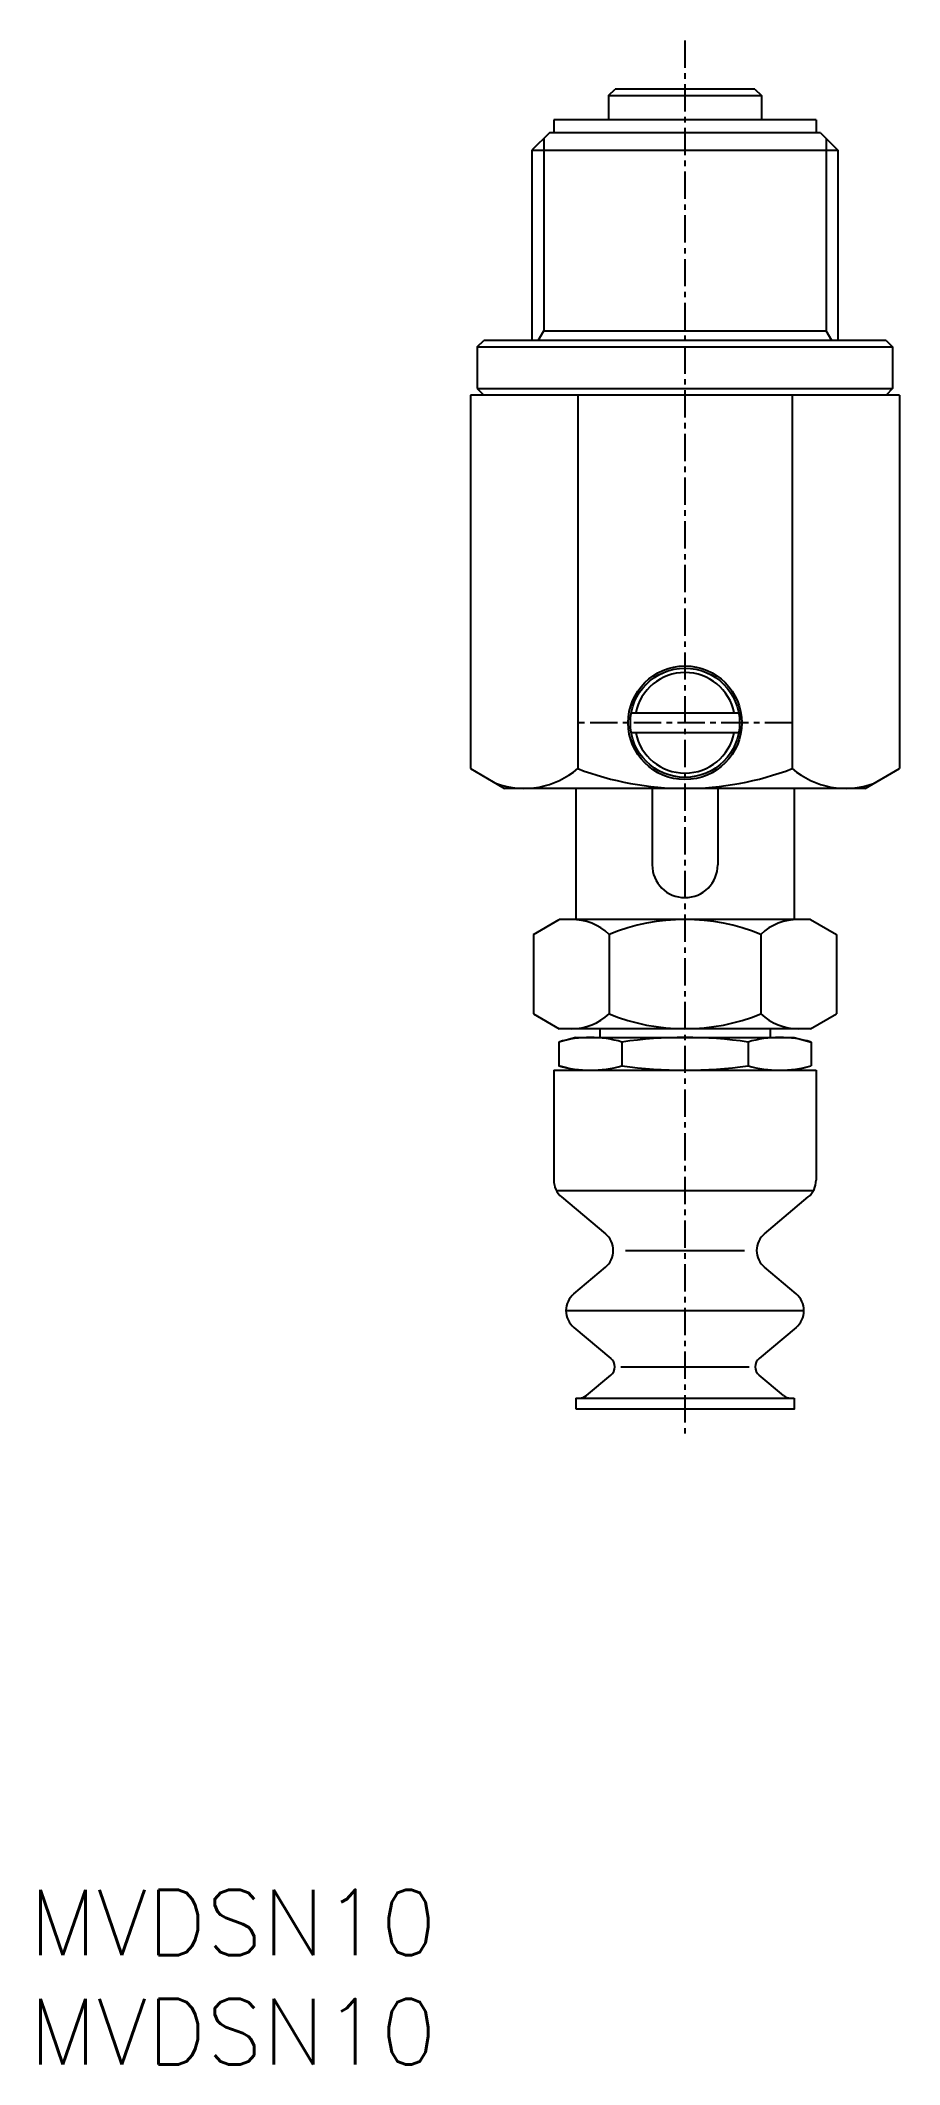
# Model space of a CAD drawing. Extents: x 0.5 to 39.8, y 0 to 92.6.
import ezdxf

# ---------------------------------------------------------------- set-up
doc = ezdxf.new("R2010")
doc.units = 0
doc.linetypes.add('CENTER', pattern=[2, 1.25, -0.25, 0.25, -0.25])
doc.layers.get('0').update_dxf_attribs({"linetype": 'CONTINUOUS'})
doc.layers.add('CENTER', color=1, linetype='CENTER')
doc.styles.get("Standard").update_dxf_attribs({"font": 'txt.shx'})

# ---------------------------------------------------------------- blocks, each defined once
blk = doc.blocks.new('*U6')
at = {"color": 7, "linetype": 'CONTINUOUS'}
blk.add_text('MVDSN10', height=3, dxfattribs=at).set_placement((0, 0))
blk = doc.blocks.new('*U7')
at = {"color": 7, "linetype": 'CONTINUOUS'}
blk.add_text('MVDSN10', height=3, dxfattribs=at).set_placement((0, 5))

msp = doc.modelspace()

# ---------------------------------------------------------------- linework, layer by layer
at = {"color": 7, "linetype": 'CONTINUOUS'}
for p, q in [((26.49998, 90.100021), (26.799965, 90.399998)), ((26.49998, 90.099995), (33.49998, 90.099995)), ((26.5, 90.099995), (26.5, 88.999989)), ((33.199999, 90.399998), (26.799965, 90.399998)), ((33.199999, 90.399998), (33.5, 90.100002)), ((33.5, 90.099995), (33.5, 88.999989)), ((36, 88.999989), (23.99998, 88.999989)), ((23.99998, 88.999989), (23.99998, 88.399998)), ((36, 88.999989), (36, 88.399998)), ((23.799986, 88.399998), (22.99998, 87.599985)), ((23.54149, 88.141499), (23.54149, 79.337902)), ((36.199997, 88.399998), (23.799986, 88.399998)), ((36.199997, 88.399998), (37, 87.599998)), ((36.4585, 88.141499), (36.4585, 79.337902)), ((22.99998, 87.599985), (22.99998, 78.899998)), ((23, 87.599995), (37, 87.599995)), ((37, 87.599998), (37, 78.899998)), ((20.49999, 78.600006), (20.799976, 78.899998)), ((39.199994, 78.899998), (20.799976, 78.899998)), ((23.28868, 78.899994), (23.54151, 79.337902)), ((23.54147, 79.337902), (36.45848, 79.337902)), ((36.71132, 78.899982), (36.45849, 79.337898)), ((39.199994, 78.899998), (39.5, 78.599998)), ((20.49998, 78.599995), (20.49998, 76.699993)), ((20.49998, 78.599995), (39.49998, 78.599995)), ((39.5, 78.599995), (39.5, 76.699993)), ((39.81494, 76.399998), (20.18504, 76.399998)), ((20.18504, 76.399998), (20.18504, 59.303524)), ((20.49998, 76.699993), (39.5, 76.699993)), ((20.49999, 76.699989), (20.79998, 76.399998)), ((25.09251, 76.399998), (25.09251, 59.303524)), ((34.90747, 76.399998), (34.90747, 59.303524)), ((39.49998, 76.700005), (39.19999, 76.400009)), ((39.81494, 76.399998), (39.81494, 59.303524)), ((27.54083, 61.85001), (32.45917, 61.85001)), ((27.54083, 60.950001), (32.45917, 60.950001)), ((20.18505, 59.303522), (21.74999, 58.400003)), ((38.24999, 58.399988), (39.81495, 59.303514)), ((38.25, 58.399998), (21.74998, 58.399998)), ((24.99998, 58.399998), (24.99998, 52.399998)), ((28.5, 58.399998), (28.5, 54.899998)), ((31.5, 58.399998), (31.5, 54.899998)), ((35, 58.399998), (35, 52.399998)), ((23.07178, 51.719749), (24.24999, 52.399986)), ((35.75, 52.399998), (24.24998, 52.399998)), ((35.74999, 52.400002), (36.92819, 51.719765)), ((23.07179, 51.719761), (23.07179, 48.080235)), ((26.53589, 51.719761), (26.53589, 48.080235)), ((33.4641, 51.719761), (33.4641, 48.080235)), ((36.92819, 51.719761), (36.92819, 48.080235)), ((23.07179, 48.08024), (24.24999, 47.400003)), ((35.75, 47.399998), (24.24998, 47.399998)), ((26.10001, 47.399998), (26.10001, 46.999998)), ((33.89999, 47.399998), (33.89999, 46.999998)), ((35.74999, 47.399988), (36.92819, 48.080225)), ((24.22649, 46.79274), (24.22649, 45.70726)), ((24.99999, 46.999998), (24.2265, 46.792742)), ((25, 47), (35, 47)), ((27.11325, 46.79274), (27.11325, 45.70726)), ((32.88675, 46.79274), (32.88675, 45.70726)), ((34.99998, 47), (35.77347, 46.792744)), ((35.7735, 46.79274), (35.7735, 45.70726)), ((24, 45.5), (36, 45.5)), ((24, 45.5), (24, 40.466309)), ((24.99998, 45.5), (24.22648, 45.707257)), ((34.99999, 45.499998), (35.77349, 45.707255)), ((36, 45.5), (36, 40.466309)), ((24.11538, 40), (35.88462, 40)), ((24.35721, 39.700261), (26.36438, 38.016043)), ((33.63561, 38.016051), (35.64279, 39.70027)), ((27.27732, 37.25), (32.72268, 37.25)), ((24.91293, 35.266047), (26.36438, 36.48396)), ((35.08706, 35.266041), (33.63561, 36.483952)), ((24.55573, 34.5), (35.44427, 34.5)), ((24.91294, 33.733957), (26.6058, 32.313473)), ((35.08706, 33.733959), (33.3942, 32.313478)), ((25.49693, 30.61698), (26.6058, 31.547431)), ((27.06227, 31.93045), (32.93773, 31.93045)), ((34.50307, 30.616977), (33.3942, 31.547428)), ((25, 30.5), (35, 30.5)), ((25, 30.5), (25, 30)), ((25, 30), (35, 30)), ((35, 30.5), (35, 30))]:
    msp.add_line(p, q, dxfattribs=at)
for radius in [2.6, 2.5]:
    msp.add_circle((30, 61.399998), radius, dxfattribs=at)
for centre, radius, start, end in [((30, 61.399998), 2.3, 11.282843, 168.71716), ((30, 61.399998), 2.3, 191.28284, 348.71716), ((22.63878, 62.183613), 3.783614, 250.42988, 310.4299), ((30, 72.179157), 13.779165, 249.13594, 290.86407), ((37.36121, 62.183613), 3.783614, 229.5701, 289.57009), ((30, 54.899998), 1.5, 180, 0), ((24.80383, 49.854763), 2.545235, 47.116718, 90), ((30, 43.239407), 9.160586, 67.780688, 112.21931), ((35.19614, 49.854763), 2.545235, 90, 132.88328), ((24.80383, 49.945232), 2.545235, 270, 312.88328), ((30, 56.560581), 9.160586, 247.78069, 292.21931), ((35.19617, 49.945232), 2.545235, 227.11672, 270), ((25.66986, 41.870453), 5.12955, 73.657133, 106.34286), ((30, 26.792747), 20.207254, 81.786796, 98.21321), ((34.33012, 41.870453), 5.12955, 73.657133, 106.34286), ((25.66986, 50.629555), 5.12955, 253.65714, 286.34287), ((30, 65.707256), 20.207254, 261.78679, 278.2132), ((34.33012, 50.629555), 5.12955, 253.65714, 286.34287), ((25, 40.466309), 1, 180, 230.00001), ((35, 40.466309), 1, 309.99999, 0), ((25.7216, 37.25), 1, 310, 50.000003), ((34.2784, 37.25), 1, 130, 230.00001), ((25.55573, 34.5), 1, 129.99999, 230.00001), ((34.44427, 34.5), 1, 310, 50.000013), ((26.28441, 31.93045), 0.5, 310, 50.000013), ((33.71559, 31.93045), 0.5, 129.99999, 230.00001), ((25.17554, 31), 0.5, 270, 310.00001), ((34.82446, 31), 0.5, 229.99998, 270)]:
    msp.add_arc(centre, radius, start, end, dxfattribs=at)
msp.add_point((35, 30), dxfattribs=at)
at = {"layer": 'CENTER', "color": 1, "linetype": 'CENTER'}
for p, q in [((30, 92.625156), (30, 28.847114)), ((34.90747, 61.399998), (25.09251, 61.399998))]:
    msp.add_line(p, q, dxfattribs=at)

# ---------------------------------------------------------------- block references
at = {"color": 7, "linetype": 'CONTINUOUS'}
for name in ['*U7', '*U6']:
    msp.add_blockref(name, (0, 0), dxfattribs=at)

doc.saveas('drawing.dxf')
